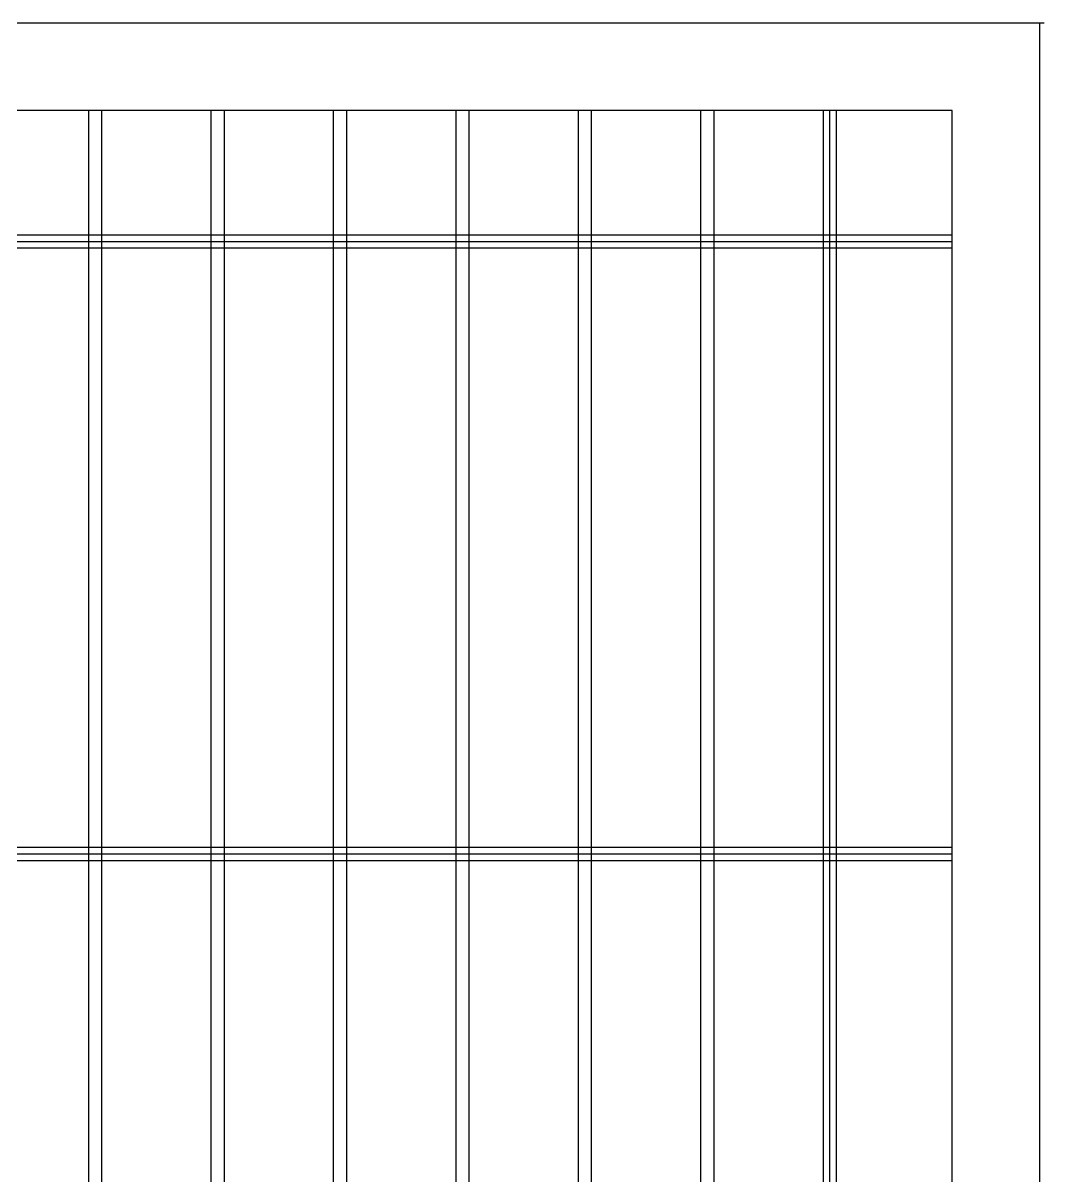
# Model space of a CAD drawing. Extents: x -24232 to 27340, y -23039 to 23489.
# Drawn here: x 4195 to 5360, y -20507 to -19190 of the extents above; entities that cross this region are included whole.
import ezdxf

# ---------------------------------------------------------------- set-up
doc = ezdxf.new("R2010")
doc.units = 0
doc.header["$LTSCALE"] = 10
for name, color, linetype in [('1', 1, 'CONTINUOUS'), ('11', 11, 'CONTINUOUS'), ('3', 3, 'CONTINUOUS')]:
    doc.layers.add(name, color=color, linetype=linetype)

msp = doc.modelspace()

# ---------------------------------------------------------------- linework, layer by layer
at = {"layer": '1'}
for p, q in [((5117.6, -22139.6), (5117.6, -19289.6)), ((5257.6, -19439.6), (3737.6, -19439.6)), ((5257.6, -20139.6), (3737.6, -20139.6))]:
    msp.add_line(p, q, dxfattribs=at)
at = {"layer": '11'}
for p, q in [((4270.1, -22139.6), (4270.1, -19289.6)), ((4285.1, -22139.6), (4285.1, -19289.6)), ((4410.1, -22139.6), (4410.1, -19289.6)), ((4425.1, -22139.6), (4425.1, -19289.6)), ((4550.1, -22139.6), (4550.1, -19289.6)), ((4565.1, -22139.6), (4565.1, -19289.6)), ((4690.1, -22139.6), (4690.1, -19289.6)), ((4705.1, -22139.6), (4705.1, -19289.6)), ((4830.1, -22139.6), (4830.1, -19289.6)), ((4845.1, -22139.6), (4845.1, -19289.6)), ((4970.1, -22139.6), (4970.1, -19289.6)), ((4985.1, -22139.6), (4985.1, -19289.6)), ((5110.1, -22139.6), (5110.1, -19289.6)), ((5125.1, -22139.6), (5125.1, -19289.6)), ((5257.6, -19432.1), (3737.6, -19432.1)), ((5257.6, -19447.1), (3737.6, -19447.1)), ((5257.6, -20132.1), (3737.6, -20132.1)), ((5257.6, -20147.1), (3737.6, -20147.1))]:
    msp.add_line(p, q, dxfattribs=at)
at = {"layer": '3'}
for p, q in [((5362.6, -19189.6), (2112.6, -19189.6)), ((5357.6, -22239.6), (5357.6, -19189.6)), ((5257.6, -19289.6), (3388.9, -19289.6)), ((5257.6, -22139.6), (5257.6, -19289.6))]:
    msp.add_line(p, q, dxfattribs=at)

doc.saveas('drawing.dxf')
